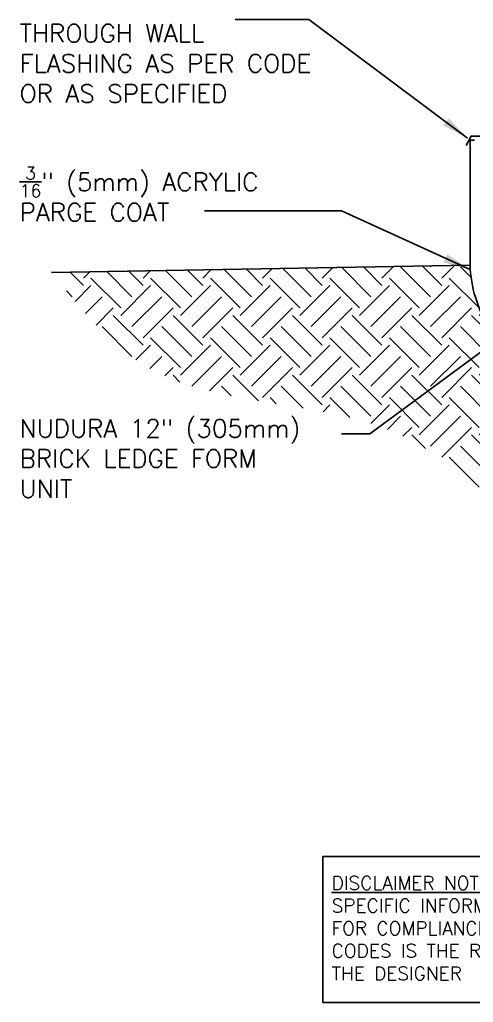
# Model space of a CAD drawing. Header units: inches. Extents: x 45.5 to 101.8, y 21.2 to 93.9.
# Drawn here: x 45.51 to 64.32, y 21.18 to 61.9 of the extents above; entities that cross this region are included whole.
import ezdxf

# ---------------------------------------------------------------- set-up
doc = ezdxf.new("R2010")
doc.units = ezdxf.units.IN
doc.header["$LTSCALE"] = 0.5
doc.header["$MEASUREMENT"] = 0
for name, color, linetype in [('HATCH', 12, 'Continuous'), ('LINE50', 5, 'Continuous'), ('LINE9', 9, 'Continuous'), ('TEXT', 4, 'Continuous')]:
    doc.layers.add(name, color=color, linetype=linetype)
doc.styles.add('DIM', font='romans.shx', dxfattribs={"width": 0.7})
doc.styles.add('ROMANS', font='romans.shx', dxfattribs={"height": 1.125})
doc.styles.get("Standard").update_dxf_attribs({"font": 'romans.shx', "height": 1.125})
doc.dimstyles.new('ext_12', dxfattribs={"dimscale": 12, "dimtxt": 0.09375, "dimasz": 0.09375, "dimexe": 0.09375, "dimexo": 0.0625, "dimgap": 0.0625, "dimtad": 1, "dimdec": 1, "dimzin": 3, "dimdsep": 46, "dimlunit": 4, "dimtxsty": 'DIM', "dimcen": 0.09, "dimdle": 0.09375, "dimclrt": 4, "dimadec": 0, "dimazin": 0, "dimtfac": 1, "dimtdec": 1, "dimtmove": 2, "dimatfit": 3, "dimfxl": 0, "dimfrac": 2, "dimtolj": 1, "dimtzin": 0, "dimarcsym": 0})

msp = doc.modelspace()

# ---------------------------------------------------------------- hatches: boundary and pattern name
at = {"layer": 'HATCH'}
h = msp.add_hatch(dxfattribs=at)
h.set_pattern_fill('EARTH', color=256, scale=7, angle=45, style=0)
h.set_pattern_definition([(45, (105.077, 19.0182), (2e-16, 2.474874), [1.75, -1.75]), (45, (104.6129, 19.4822), (2e-16, 2.474874), [1.75, -1.75]), (45, (104.1489, 19.9463), (2e-16, 2.474874), [1.75, -1.75]), (135, (104.1489, 20.2556), (-2.474874, 2e-16), [1.75, -1.75]), (135, (104.6129, 20.7196), (-2.474874, 2e-16), [1.75, -1.75]), (135, (105.077, 21.1837), (-2.474874, 2e-16), [1.75, -1.75])])
edge = h.paths.add_edge_path()
edge.add_line((64.183, 51.731), (46.833, 51.428))
edge.add_spline(control_points=[(46.833, 51.428), (48.01, 49.956), (51.399, 45.717), (61.162, 46.461), (65.863, 41.377), (68.152, 38.901)], knot_values=[0, 0, 0, 0, 5.445163, 15.676074, 25.389883, 25.389883, 25.389883, 25.389883], degree=3, periodic=0)
edge.add_line((68.152, 38.901), (68.68, 38.901))
edge.add_line((68.68, 38.901), (68.68, 42.777))
edge.add_arc((67.696, 42.795), 0.984, 358.9719, 382.1268)
edge.add_line((68.608, 43.165), (64.876, 49.305))
edge.add_arc((69.368, 51.901), 5.188, 181.869, 210.0236, ccw=False)

# ---------------------------------------------------------------- linework, layer by layer
at = {"layer": 'LINE50'}
msp.add_line((46.833, 51.428), (64.183, 51.731), dxfattribs=at)
at = {"layer": 'LINE9'}
msp.add_lwpolyline([(68.633, 61.225), (68.633, 57.075), (64.224, 57.075), (64.025, 56.686)], dxfattribs=at)
at = {"layer": 'LINE9', "linetype": 'Continuous', "ltscale": 0.5}
msp.add_lwpolyline([(68.68, 38.901), (68.68, 42.777, 0.101377), (68.608, 43.165), (64.876, 49.305, -0.131757), (64.18, 51.901), (64.18, 56.901), (64.368, 56.901)], format="xyb", dxfattribs=at)
at = {"layer": 'TEXT'}
msp.add_lwpolyline([(58.077, 27.222), (71.06, 27.222), (71.06, 21.184), (58.077, 21.184)], close=True, dxfattribs=at)

# ---------------------------------------------------------------- texts
at = {"layer": 'TEXT', "char_height": 0.75, "width": 13.10039, "attachment_point": 4, "style": 'ROMANS'}
for s, insert in [('THROUGH WALL FLASHING AS PER CODE OR AS SPECIFIED', (45.512, 60.085)), ('\\A1;{\\H0.7x;\\S3/16;}" (5mm) ACRYLIC PARGE COAT', (45.512, 54.675)), ('NUDURA 12" (305mm) BRICK LEDGE FORM UNIT', (45.512, 43.713))]:
    msp.add_mtext(s, dxfattribs=dict(at, insert=insert))
at = {"layer": 'TEXT', "insert": (58.444, 24.255), "char_height": 0.5625, "width": 14.00235, "attachment_point": 4}
msp.add_mtext('{\\LDISCLAIMER NOTICE:}\\PSPECIFIC INFORMATION REQUIRED FOR COMPLIANCE WITH LOCAL CODES IS THE RESPONSIBILITY OF THE DESIGNER', dxfattribs=at)

# ---------------------------------------------------------------- leaders
at = {"layer": 'TEXT'}
for points, override in [([(64.081, 56.993), (57.492, 61.899), (54.444, 61.899)], {"dimtad": 0}), ([(64.18, 51.542), (58.848, 53.978), (53.168, 53.978)], {"dimgap": 0.0625, "dimtad": 0}), ([(66.519, 49.535), (60.021, 44.733), (58.846, 44.733)], {"dimtad": 0})]:
    msp.add_leader(points, dimstyle='ext_12', override=override, dxfattribs=at)

doc.saveas('drawing.dxf')
